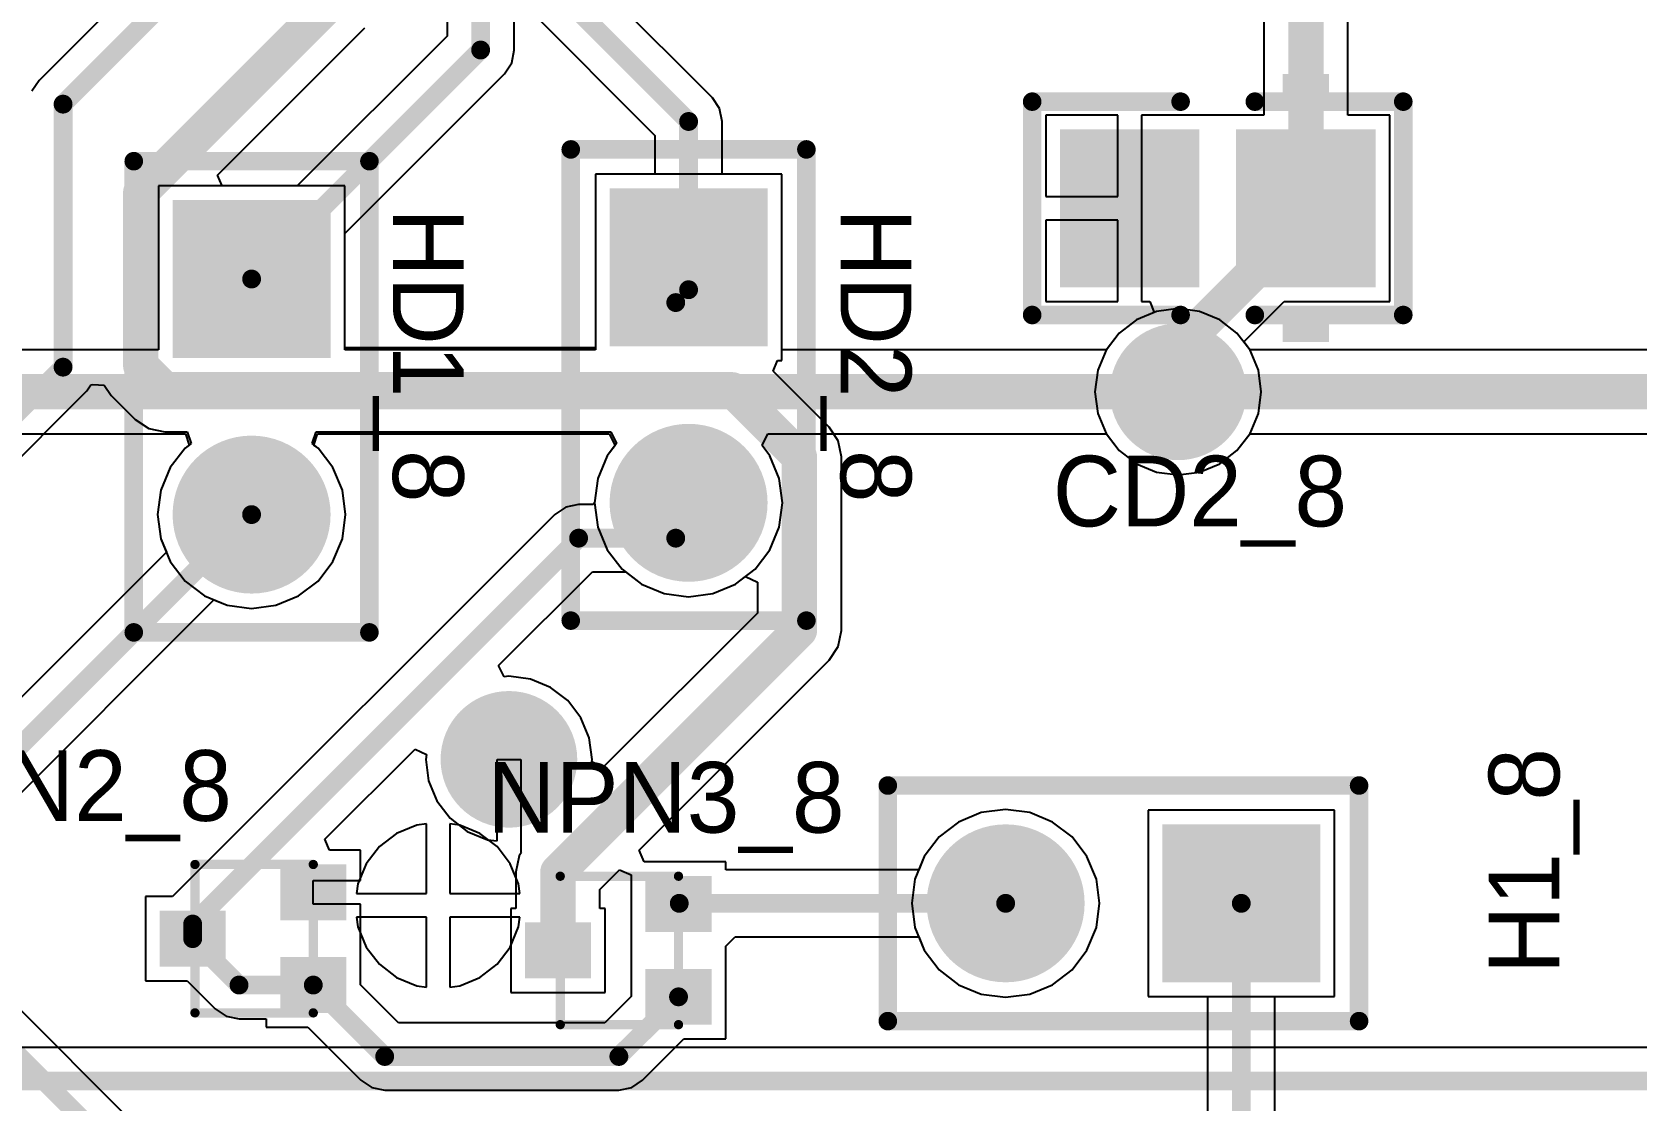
# Model space of a CAD drawing. Header units: millimetres. Extents: x 0.67 to 7.75, y 0.64 to 6.06.
# Drawn here: x 3.31 to 3.991, y 3.321 to 3.775 of the extents above; entities that cross this region are included whole.
import ezdxf

# ---------------------------------------------------------------- set-up
doc = ezdxf.new("R2010")
doc.units = ezdxf.units.MM
doc.header["$MEASUREMENT"] = 0
for name, color, linetype in [('BottomLayer', 5, 'Continuous'), ('BottomSolder', 6, 'Continuous'), ('MultiLayer', 9, 'Continuous'), ('PadHoleLayer', 156, 'Continuous'), ('TopLayer', 1, 'Continuous'), ('TopOverlay', 2, 'Continuous'), ('TopPaste', 8, 'Continuous'), ('TopSolder', 216, 'Continuous'), ('ViaHoleLayer', 16, 'Continuous')]:
    doc.layers.add(name, color=color, linetype=linetype)

# ---------------------------------------------------------------- blocks, each defined once
blk = doc.blocks.new('MMBT3904T_219')
at = {"layer": 'TopLayer'}
for points in [[(0.00787, -0.01004), (0.00787, 0.01004), (-0.00787, -0.01004), (-0.00787, 0.01004)], [(-0.01181, -0.06122), (-0.01181, -0.04114), (-0.02756, -0.06122), (-0.02756, -0.04114)], [(0.02756, -0.06122), (0.02756, -0.04114), (0.01181, -0.06122), (0.01181, -0.04114)]]:
    blk.add_solid(points, dxfattribs=at)
at = {"layer": 'TopOverlay', "const_width": 0.00394}
for points in [[(-0.0315, -0.00098), (0.0315, -0.00098)], [(-0.0315, -0.00098), (-0.0315, -0.05118)], [(0.0315, -0.00098), (0.0315, -0.05118)], [(-0.0315, -0.05118), (0.0315, -0.05118)]]:
    blk.add_lwpolyline(points, dxfattribs=at)
at = {"layer": 'TopOverlay', "const_width": 0.00197}
for points in [[(-0.03248, -0.00098, 1), (-0.03051, -0.00098, 1)], [(-0.03248, -0.00098, 1), (-0.03051, -0.00098, 1)], [(0.03051, -0.00098, 1), (0.03248, -0.00098, 1)], [(0.03051, -0.00098, 1), (0.03248, -0.00098, 1)], [(-0.03248, -0.05118, 1), (-0.03051, -0.05118, 1)], [(-0.03248, -0.05118, 1), (-0.03051, -0.05118, 1)], [(0.03051, -0.05118, 1), (0.03248, -0.05118, 1)], [(0.03051, -0.05118, 1), (0.03248, -0.05118, 1)]]:
    blk.add_lwpolyline(points, format="xyb", close=True, dxfattribs=at)
at = {"layer": 'TopPaste'}
for points in [[(0.00787, -0.01004), (0.00787, 0.01004), (-0.00787, -0.01004), (-0.00787, 0.01004)], [(-0.01181, -0.06122), (-0.01181, -0.04114), (-0.02756, -0.06122), (-0.02756, -0.04114)], [(0.02756, -0.06122), (0.02756, -0.04114), (0.01181, -0.06122), (0.01181, -0.04114)]]:
    blk.add_solid(points, dxfattribs=at)
at = {"layer": 'TopSolder'}
for points in [[(0.01187, -0.01404), (0.01187, 0.01404), (-0.01187, -0.01404), (-0.01187, 0.01404)], [(-0.00781, -0.06522), (-0.00781, -0.03714), (-0.03156, -0.06522), (-0.03156, -0.03714)], [(0.03156, -0.06522), (0.03156, -0.03714), (0.00781, -0.06522), (0.00781, -0.03714)]]:
    blk.add_solid(points, dxfattribs=at)
blk = doc.blocks.new('MMBT3904T_220')
at = {"layer": 'TopLayer'}
for points in [[(0.00787, -0.01004), (0.00787, 0.01004), (-0.00787, -0.01004), (-0.00787, 0.01004)], [(-0.01181, -0.06122), (-0.01181, -0.04114), (-0.02756, -0.06122), (-0.02756, -0.04114)], [(0.02756, -0.06122), (0.02756, -0.04114), (0.01181, -0.06122), (0.01181, -0.04114)]]:
    blk.add_solid(points, dxfattribs=at)
at = {"layer": 'TopOverlay', "const_width": 0.00394}
for points in [[(-0.0315, -0.00098), (0.0315, -0.00098)], [(-0.0315, -0.00098), (-0.0315, -0.05118)], [(0.0315, -0.00098), (0.0315, -0.05118)], [(-0.0315, -0.05118), (0.0315, -0.05118)]]:
    blk.add_lwpolyline(points, dxfattribs=at)
at = {"layer": 'TopOverlay', "const_width": 0.00197}
for points in [[(-0.03248, -0.00098, 1), (-0.03051, -0.00098, 1)], [(-0.03248, -0.00098, 1), (-0.03051, -0.00098, 1)], [(0.03051, -0.00098, 1), (0.03248, -0.00098, 1)], [(0.03051, -0.00098, 1), (0.03248, -0.00098, 1)], [(-0.03248, -0.05118, 1), (-0.03051, -0.05118, 1)], [(-0.03248, -0.05118, 1), (-0.03051, -0.05118, 1)], [(0.03051, -0.05118, 1), (0.03248, -0.05118, 1)], [(0.03051, -0.05118, 1), (0.03248, -0.05118, 1)]]:
    blk.add_lwpolyline(points, format="xyb", close=True, dxfattribs=at)
at = {"layer": 'TopPaste'}
for points in [[(0.00787, -0.01004), (0.00787, 0.01004), (-0.00787, -0.01004), (-0.00787, 0.01004)], [(-0.01181, -0.06122), (-0.01181, -0.04114), (-0.02756, -0.06122), (-0.02756, -0.04114)], [(0.02756, -0.06122), (0.02756, -0.04114), (0.01181, -0.06122), (0.01181, -0.04114)]]:
    blk.add_solid(points, dxfattribs=at)
at = {"layer": 'TopSolder'}
for points in [[(0.01187, -0.01404), (0.01187, 0.01404), (-0.01187, -0.01404), (-0.01187, 0.01404)], [(-0.00781, -0.06522), (-0.00781, -0.03714), (-0.03156, -0.06522), (-0.03156, -0.03714)], [(0.03156, -0.06522), (0.03156, -0.03714), (0.00781, -0.06522), (0.00781, -0.03714)]]:
    blk.add_solid(points, dxfattribs=at)
blk = doc.blocks.new('HDR1X2_222')
at = {"layer": 'BottomLayer', "const_width": 0.02953}
blk.add_lwpolyline([(0.08524, 0, 1), (0.11476, 0, 1)], format="xyb", close=True, dxfattribs=at)
at = {"layer": 'BottomLayer'}
blk.add_solid([(-0.02953, -0.02953), (0.02953, -0.02953), (-0.02953, 0.02953), (0.02953, 0.02953)], dxfattribs=at)
at = {"layer": 'BottomSolder', "const_width": 0.03353}
blk.add_lwpolyline([(0.08324, 0, 1), (0.11676, 0, 1)], format="xyb", close=True, dxfattribs=at)
at = {"layer": 'BottomSolder'}
blk.add_solid([(-0.03353, -0.03353), (0.03353, -0.03353), (-0.03353, 0.03353), (0.03353, 0.03353)], dxfattribs=at)
at = {"layer": 'MultiLayer', "const_width": 0.02953}
blk.add_lwpolyline([(0.08524, 0, 1), (0.11476, 0, 1)], format="xyb", close=True, dxfattribs=at)
at = {"layer": 'MultiLayer'}
blk.add_solid([(-0.02953, -0.02953), (0.02953, -0.02953), (-0.02953, 0.02953), (0.02953, 0.02953)], dxfattribs=at)
at = {"layer": 'PadHoleLayer', "const_width": 0.01772}
for points in [[(-0.00886, 0, 1), (0.00886, 0, 1)], [(0.09114, 0, 1), (0.10886, 0, 1)]]:
    blk.add_lwpolyline(points, format="xyb", close=True, dxfattribs=at)
at = {"layer": 'TopLayer', "const_width": 0.02953}
blk.add_lwpolyline([(0.08524, 0, 1), (0.11476, 0, 1)], format="xyb", close=True, dxfattribs=at)
at = {"layer": 'TopLayer'}
blk.add_solid([(-0.02953, -0.02953), (0.02953, -0.02953), (-0.02953, 0.02953), (0.02953, 0.02953)], dxfattribs=at)
at = {"layer": 'TopOverlay', "const_width": 0.00787}
for points in [[(-0.05, -0.05), (-0.05, 0.05)], [(0.15, 0.05), (-0.05, 0.05)], [(0.15, -0.05), (0.15, 0.05)], [(0.15, -0.05), (-0.05, -0.05)]]:
    blk.add_lwpolyline(points, dxfattribs=at)
at = {"layer": 'TopOverlay', "const_width": 0.00394}
for points in [[(-0.05197, 0.05, 1), (-0.04803, 0.05, 1)], [(-0.05197, 0.05, 1), (-0.04803, 0.05, 1)], [(0.14803, 0.05, 1), (0.15197, 0.05, 1)], [(0.14803, 0.05, 1), (0.15197, 0.05, 1)], [(-0.05197, -0.05, 1), (-0.04803, -0.05, 1)], [(-0.05197, -0.05, 1), (-0.04803, -0.05, 1)], [(0.14803, -0.05, 1), (0.15197, -0.05, 1)], [(0.14803, -0.05, 1), (0.15197, -0.05, 1)]]:
    blk.add_lwpolyline(points, format="xyb", close=True, dxfattribs=at)
at = {"layer": 'TopSolder', "const_width": 0.03353}
blk.add_lwpolyline([(0.08324, 0, 1), (0.11676, 0, 1)], format="xyb", close=True, dxfattribs=at)
at = {"layer": 'TopSolder'}
blk.add_solid([(-0.03353, -0.03353), (0.03353, -0.03353), (-0.03353, 0.03353), (0.03353, 0.03353)], dxfattribs=at)
blk = doc.blocks.new('HDR1X2_223')
at = {"layer": 'BottomLayer', "const_width": 0.02953}
blk.add_lwpolyline([(0.08524, 0, 1), (0.11476, 0, 1)], format="xyb", close=True, dxfattribs=at)
at = {"layer": 'BottomLayer'}
blk.add_solid([(-0.02953, -0.02953), (0.02953, -0.02953), (-0.02953, 0.02953), (0.02953, 0.02953)], dxfattribs=at)
at = {"layer": 'BottomSolder', "const_width": 0.03353}
blk.add_lwpolyline([(0.08324, 0, 1), (0.11676, 0, 1)], format="xyb", close=True, dxfattribs=at)
at = {"layer": 'BottomSolder'}
blk.add_solid([(-0.03353, -0.03353), (0.03353, -0.03353), (-0.03353, 0.03353), (0.03353, 0.03353)], dxfattribs=at)
at = {"layer": 'MultiLayer', "const_width": 0.02953}
blk.add_lwpolyline([(0.08524, 0, 1), (0.11476, 0, 1)], format="xyb", close=True, dxfattribs=at)
at = {"layer": 'MultiLayer'}
blk.add_solid([(-0.02953, -0.02953), (0.02953, -0.02953), (-0.02953, 0.02953), (0.02953, 0.02953)], dxfattribs=at)
at = {"layer": 'PadHoleLayer', "const_width": 0.01772}
for points in [[(-0.00886, 0, 1), (0.00886, 0, 1)], [(0.09114, 0, 1), (0.10886, 0, 1)]]:
    blk.add_lwpolyline(points, format="xyb", close=True, dxfattribs=at)
at = {"layer": 'TopLayer', "const_width": 0.02953}
blk.add_lwpolyline([(0.08524, 0, 1), (0.11476, 0, 1)], format="xyb", close=True, dxfattribs=at)
at = {"layer": 'TopLayer'}
blk.add_solid([(-0.02953, -0.02953), (0.02953, -0.02953), (-0.02953, 0.02953), (0.02953, 0.02953)], dxfattribs=at)
at = {"layer": 'TopOverlay', "const_width": 0.00787}
for points in [[(-0.05, -0.05), (-0.05, 0.05)], [(0.15, 0.05), (-0.05, 0.05)], [(0.15, -0.05), (0.15, 0.05)], [(0.15, -0.05), (-0.05, -0.05)]]:
    blk.add_lwpolyline(points, dxfattribs=at)
at = {"layer": 'TopOverlay', "const_width": 0.00394}
for points in [[(-0.05197, 0.05, 1), (-0.04803, 0.05, 1)], [(-0.05197, 0.05, 1), (-0.04803, 0.05, 1)], [(0.14803, 0.05, 1), (0.15197, 0.05, 1)], [(0.14803, 0.05, 1), (0.15197, 0.05, 1)], [(-0.05197, -0.05, 1), (-0.04803, -0.05, 1)], [(-0.05197, -0.05, 1), (-0.04803, -0.05, 1)], [(0.14803, -0.05, 1), (0.15197, -0.05, 1)], [(0.14803, -0.05, 1), (0.15197, -0.05, 1)]]:
    blk.add_lwpolyline(points, format="xyb", close=True, dxfattribs=at)
at = {"layer": 'TopSolder', "const_width": 0.03353}
blk.add_lwpolyline([(0.08324, 0, 1), (0.11676, 0, 1)], format="xyb", close=True, dxfattribs=at)
at = {"layer": 'TopSolder'}
blk.add_solid([(-0.03353, -0.03353), (0.03353, -0.03353), (-0.03353, 0.03353), (0.03353, 0.03353)], dxfattribs=at)
blk = doc.blocks.new('HDR1X2_225')
at = {"layer": 'BottomLayer', "const_width": 0.02953}
blk.add_lwpolyline([(0.08524, 0, 1), (0.11476, 0, 1)], format="xyb", close=True, dxfattribs=at)
at = {"layer": 'BottomLayer'}
blk.add_solid([(-0.02953, -0.02953), (0.02953, -0.02953), (-0.02953, 0.02953), (0.02953, 0.02953)], dxfattribs=at)
at = {"layer": 'BottomSolder', "const_width": 0.03353}
blk.add_lwpolyline([(0.08324, 0, 1), (0.11676, 0, 1)], format="xyb", close=True, dxfattribs=at)
at = {"layer": 'BottomSolder'}
blk.add_solid([(-0.03353, -0.03353), (0.03353, -0.03353), (-0.03353, 0.03353), (0.03353, 0.03353)], dxfattribs=at)
at = {"layer": 'MultiLayer', "const_width": 0.02953}
blk.add_lwpolyline([(0.08524, 0, 1), (0.11476, 0, 1)], format="xyb", close=True, dxfattribs=at)
at = {"layer": 'MultiLayer'}
blk.add_solid([(-0.02953, -0.02953), (0.02953, -0.02953), (-0.02953, 0.02953), (0.02953, 0.02953)], dxfattribs=at)
at = {"layer": 'PadHoleLayer', "const_width": 0.01772}
for points in [[(-0.00886, 0, 1), (0.00886, 0, 1)], [(0.09114, 0, 1), (0.10886, 0, 1)]]:
    blk.add_lwpolyline(points, format="xyb", close=True, dxfattribs=at)
at = {"layer": 'TopLayer', "const_width": 0.02953}
blk.add_lwpolyline([(0.08524, 0, 1), (0.11476, 0, 1)], format="xyb", close=True, dxfattribs=at)
at = {"layer": 'TopLayer'}
blk.add_solid([(-0.02953, -0.02953), (0.02953, -0.02953), (-0.02953, 0.02953), (0.02953, 0.02953)], dxfattribs=at)
at = {"layer": 'TopOverlay', "const_width": 0.00787}
for points in [[(-0.05, 0.05), (-0.05, -0.05)], [(0.15, 0.05), (-0.05, 0.05)], [(0.15, 0.05), (0.15, -0.05)], [(0.15, -0.05), (-0.05, -0.05)]]:
    blk.add_lwpolyline(points, dxfattribs=at)
at = {"layer": 'TopOverlay', "const_width": 0.00394}
for points in [[(-0.05197, 0.05, 1), (-0.04803, 0.05, 1)], [(-0.05197, 0.05, 1), (-0.04803, 0.05, 1)], [(0.14803, 0.05, 1), (0.15197, 0.05, 1)], [(0.14803, 0.05, 1), (0.15197, 0.05, 1)], [(-0.05197, -0.05, 1), (-0.04803, -0.05, 1)], [(-0.05197, -0.05, 1), (-0.04803, -0.05, 1)], [(0.14803, -0.05, 1), (0.15197, -0.05, 1)], [(0.14803, -0.05, 1), (0.15197, -0.05, 1)]]:
    blk.add_lwpolyline(points, format="xyb", close=True, dxfattribs=at)
at = {"layer": 'TopSolder', "const_width": 0.03353}
blk.add_lwpolyline([(0.08324, 0, 1), (0.11676, 0, 1)], format="xyb", close=True, dxfattribs=at)
at = {"layer": 'TopSolder'}
blk.add_solid([(-0.03353, -0.03353), (0.03353, -0.03353), (-0.03353, 0.03353), (0.03353, 0.03353)], dxfattribs=at)
blk = doc.blocks.new('CC2012_0805_229')
at = {"layer": 'TopLayer'}
for points in [[(-0.06299, -0.02953), (-0.01181, -0.02953), (-0.06299, 0.02953), (-0.01181, 0.02953)], [(0.01181, -0.02953), (0.06299, -0.02953), (0.01181, 0.02953), (0.06299, 0.02953)]]:
    blk.add_solid(points, dxfattribs=at)
at = {"layer": 'TopOverlay', "const_width": 0.00787}
for points in [[(-0.07874, 0.04528), (-0.07874, -0.04528)], [(-0.01575, 0.04528), (-0.07874, 0.04528)], [(0.07874, 0.04528), (0.01575, 0.04528)], [(0.07874, 0.04528), (0.07874, -0.04528)], [(-0.01575, -0.04528), (-0.07874, -0.04528)], [(0.07874, -0.04528), (0.01575, -0.04528)]]:
    blk.add_lwpolyline(points, dxfattribs=at)
at = {"layer": 'TopOverlay', "const_width": 0.00394}
for points in [[(-0.08071, 0.04528, 1), (-0.07677, 0.04528, 1)], [(-0.08071, 0.04528, 1), (-0.07677, 0.04528, 1)], [(-0.01772, 0.04528, 1), (-0.01378, 0.04528, 1)], [(0.01378, 0.04528, 1), (0.01772, 0.04528, 1)], [(0.07677, 0.04528, 1), (0.08071, 0.04528, 1)], [(0.07677, 0.04528, 1), (0.08071, 0.04528, 1)], [(-0.08071, -0.04528, 1), (-0.07677, -0.04528, 1)], [(-0.08071, -0.04528, 1), (-0.07677, -0.04528, 1)], [(-0.01772, -0.04528, 1), (-0.01378, -0.04528, 1)], [(0.01378, -0.04528, 1), (0.01772, -0.04528, 1)], [(0.07677, -0.04528, 1), (0.08071, -0.04528, 1)], [(0.07677, -0.04528, 1), (0.08071, -0.04528, 1)]]:
    blk.add_lwpolyline(points, format="xyb", close=True, dxfattribs=at)
at = {"layer": 'TopOverlay'}
for points in [[(-0.04726, 0.04882), (-0.02757, 0.04882), (-0.04726, 0.05669), (-0.02757, 0.05669)], [(-0.04725, -0.05707), (-0.02756, -0.05707), (-0.04725, -0.0492), (-0.02756, -0.0492)]]:
    blk.add_solid(points, dxfattribs=at)
at = {"layer": 'TopPaste'}
for points in [[(-0.06299, -0.02953), (-0.01181, -0.02953), (-0.06299, 0.02953), (-0.01181, 0.02953)], [(0.01181, -0.02953), (0.06299, -0.02953), (0.01181, 0.02953), (0.06299, 0.02953)]]:
    blk.add_solid(points, dxfattribs=at)
at = {"layer": 'TopSolder'}
for points in [[(-0.06699, -0.03353), (-0.00781, -0.03353), (-0.06699, 0.03353), (-0.00781, 0.03353)], [(0.00781, -0.03353), (0.06699, -0.03353), (0.00781, 0.03353), (0.06699, 0.03353)]]:
    blk.add_solid(points, dxfattribs=at)

msp = doc.modelspace()

# ---------------------------------------------------------------- linework, layer by layer
at = {"layer": 'BottomLayer'}
for p, q in [((3.62778, 3.71441), (3.54872, 3.71441)), ((3.54872, 3.71441), (3.54872, 3.63984)), ((3.62778, 3.63984), (3.62778, 3.71441)), ((3.44232, 3.70941), (3.36327, 3.70941)), ((3.36327, 3.70941), (3.36327, 3.63984)), ((3.44232, 3.63984), (3.44232, 3.70941)), ((3.796, 3.6573), (3.78686, 3.6561)), ((3.80514, 3.6561), (3.796, 3.6573)), ((3.77835, 3.65257), (3.77104, 3.64696)), ((3.78686, 3.6561), (3.77835, 3.65257)), ((3.81365, 3.65257), (3.80514, 3.6561)), ((3.82096, 3.64696), (3.81365, 3.65257)), ((3.77104, 3.64696), (3.76557, 3.63984)), ((3.82643, 3.63984), (3.82096, 3.64696)), ((3.36327, 3.63984), (3.17839, 3.63984)), ((3.54872, 3.63984), (3.44232, 3.63984)), ((3.76557, 3.63984), (3.62778, 3.63984)), ((4.36327, 3.63984), (3.82643, 3.63984)), ((3.171, 3.60416), (3.37475, 3.60416)), ((3.37475, 3.60416), (3.37636, 3.59942)), ((3.42923, 3.59942), (3.43084, 3.60416)), ((3.43084, 3.60416), (3.55459, 3.60416)), ((3.55459, 3.60416), (3.55705, 3.59916)), ((3.61945, 3.59916), (3.62192, 3.60416)), ((3.62192, 3.60416), (3.76557, 3.60416)), ((3.76557, 3.60416), (3.77104, 3.59704)), ((3.82096, 3.59704), (3.82643, 3.60416)), ((3.82643, 3.60416), (4.37475, 3.60416)), ((3.3746, 3.59808), (3.36827, 3.58982)), ((3.37636, 3.59942), (3.3746, 3.59808)), ((3.43099, 3.59808), (3.42923, 3.59942)), ((3.43732, 3.58982), (3.43099, 3.59808)), ((3.55705, 3.59916), (3.55372, 3.59482)), ((3.62278, 3.59482), (3.61945, 3.59916)), ((3.77104, 3.59704), (3.77835, 3.59143)), ((3.81365, 3.59143), (3.82096, 3.59704)), ((3.36827, 3.58982), (3.36429, 3.5802)), ((3.44131, 3.5802), (3.43732, 3.58982)), ((3.55372, 3.59482), (3.54974, 3.5852)), ((3.62676, 3.5852), (3.62278, 3.59482)), ((3.77835, 3.59143), (3.78686, 3.5879)), ((3.80514, 3.5879), (3.81365, 3.59143)), ((3.54974, 3.5852), (3.54838, 3.57489)), ((3.62812, 3.57489), (3.62676, 3.5852)), ((3.78686, 3.5879), (3.796, 3.5867)), ((3.796, 3.5867), (3.80514, 3.5879)), ((3.36429, 3.5802), (3.36293, 3.56989)), ((3.44266, 3.56989), (3.44131, 3.5802)), ((3.36293, 3.56989), (3.36429, 3.55957)), ((3.44131, 3.55957), (3.44266, 3.56989)), ((3.54838, 3.57489), (3.54974, 3.56457)), ((3.62676, 3.56457), (3.62812, 3.57489)), ((3.54974, 3.56457), (3.55372, 3.55495)), ((3.62278, 3.55495), (3.62676, 3.56457)), ((3.36429, 3.55957), (3.36827, 3.54995)), ((3.43732, 3.54995), (3.44131, 3.55957)), ((3.36827, 3.54995), (3.3746, 3.54169)), ((3.43099, 3.54169), (3.43732, 3.54995)), ((3.55372, 3.55495), (3.56006, 3.54669)), ((3.61644, 3.54669), (3.62278, 3.55495)), ((3.3746, 3.54169), (3.38286, 3.53536)), ((3.42273, 3.53536), (3.43099, 3.54169)), ((3.56006, 3.54669), (3.56832, 3.54036)), ((3.60819, 3.54036), (3.61644, 3.54669)), ((3.38286, 3.53536), (3.39248, 3.53138)), ((3.41311, 3.53138), (3.42273, 3.53536)), ((3.56832, 3.54036), (3.57793, 3.53638)), ((3.57793, 3.53638), (3.58825, 3.53502)), ((3.58825, 3.53502), (3.59857, 3.53638)), ((3.59857, 3.53638), (3.60819, 3.54036)), ((3.39248, 3.53138), (3.4028, 3.53002)), ((3.4028, 3.53002), (3.41311, 3.53138)), ((3.70286, 3.43941), (3.6946, 3.43308)), ((3.71248, 3.4434), (3.70286, 3.43941)), ((3.7228, 3.44475), (3.71248, 3.4434)), ((3.73311, 3.4434), (3.7228, 3.44475)), ((3.74273, 3.43941), (3.73311, 3.4434)), ((3.75099, 3.43308), (3.74273, 3.43941)), ((3.86232, 3.44441), (3.78327, 3.44441)), ((3.78327, 3.44441), (3.78327, 3.36536)), ((3.86232, 3.36536), (3.86232, 3.44441)), ((3.46435, 3.43457), (3.45704, 3.42896)), ((3.47286, 3.4381), (3.46435, 3.43457)), ((3.477, 3.43864), (3.47286, 3.4381)), ((3.477, 3.409), (3.477, 3.43864)), ((3.49114, 3.4381), (3.487, 3.43864)), ((3.487, 3.43864), (3.487, 3.409)), ((3.49965, 3.43457), (3.49114, 3.4381)), ((3.50696, 3.42896), (3.49965, 3.43457)), ((3.6946, 3.43308), (3.68827, 3.42482)), ((3.75732, 3.42482), (3.75099, 3.43308)), ((3.45704, 3.42896), (3.45143, 3.42165)), ((3.51257, 3.42165), (3.50696, 3.42896)), ((3.45143, 3.42165), (3.4479, 3.41314)), ((3.5161, 3.41314), (3.51257, 3.42165)), ((3.68827, 3.42482), (3.68429, 3.4152)), ((3.76131, 3.4152), (3.75732, 3.42482)), ((3.4479, 3.41314), (3.44736, 3.409)), ((3.51664, 3.409), (3.5161, 3.41314)), ((3.68429, 3.4152), (3.68293, 3.40489)), ((3.76266, 3.40489), (3.76131, 3.4152)), ((3.44736, 3.409), (3.477, 3.409)), ((3.487, 3.409), (3.51664, 3.409)), ((3.477, 3.399), (3.44736, 3.399)), ((3.44736, 3.399), (3.4479, 3.39486)), ((3.477, 3.36936), (3.477, 3.399)), ((3.51664, 3.399), (3.487, 3.399)), ((3.487, 3.399), (3.487, 3.36936)), ((3.5161, 3.39486), (3.51664, 3.399)), ((3.68293, 3.40489), (3.68429, 3.39457)), ((3.76131, 3.39457), (3.76266, 3.40489)), ((3.4479, 3.39486), (3.45143, 3.38635)), ((3.51257, 3.38635), (3.5161, 3.39486)), ((3.68429, 3.39457), (3.68827, 3.38495)), ((3.75732, 3.38495), (3.76131, 3.39457)), ((3.45143, 3.38635), (3.45704, 3.37904)), ((3.50696, 3.37904), (3.51257, 3.38635)), ((3.68827, 3.38495), (3.6946, 3.37669)), ((3.75099, 3.37669), (3.75732, 3.38495)), ((3.45704, 3.37904), (3.46435, 3.37343)), ((3.49965, 3.37343), (3.50696, 3.37904)), ((3.46435, 3.37343), (3.47286, 3.3699)), ((3.49114, 3.3699), (3.49965, 3.37343)), ((3.6946, 3.37669), (3.70286, 3.37036)), ((3.74273, 3.37036), (3.75099, 3.37669)), ((3.47286, 3.3699), (3.477, 3.36936)), ((3.487, 3.36936), (3.49114, 3.3699)), ((3.70286, 3.37036), (3.71248, 3.36638)), ((3.71248, 3.36638), (3.7228, 3.36502)), ((3.7228, 3.36502), (3.73311, 3.36638)), ((3.73311, 3.36638), (3.74273, 3.37036)), ((3.78327, 3.36536), (3.86232, 3.36536)), ((6.82032, 3.34375), (2.66432, 3.34375))]:
    msp.add_line(p, q, dxfattribs=at)
for points, const_width in [([(3.7835, 3.622, 1), (3.8085, 3.622, 1)], 0.025), ([(3.79225, 3.622, 1), (3.79975, 3.622, 1)], 0.0075), ([(3.79225, 3.622, 1), (3.79975, 3.622, 1)], 0.0075), ([(3.4995, 3.466, 1), (3.5245, 3.466, 1)], 0.025)]:
    msp.add_lwpolyline(points, format="xyb", close=True, dxfattribs=dict(at, const_width=const_width))
for points, const_width in [([(3.171, 3.622), (3.796, 3.622)], 0.015), ([(3.796, 3.622), (4.773, 3.622)], 0.015), ([(2.66432, 3.32947), (6.82624, 3.32947)], 0.008)]:
    msp.add_lwpolyline(points, dxfattribs=dict(at, const_width=const_width))
at = {"layer": 'BottomSolder', "const_width": 0.029}
for points in [[(3.7815, 3.622, 1), (3.8105, 3.622, 1)], [(3.4975, 3.466, 1), (3.5265, 3.466, 1)]]:
    msp.add_lwpolyline(points, format="xyb", close=True, dxfattribs=at)
at = {"layer": 'MultiLayer', "const_width": 0.025}
for points in [[(3.7835, 3.622, 1), (3.8085, 3.622, 1)], [(3.4995, 3.466, 1), (3.5245, 3.466, 1)]]:
    msp.add_lwpolyline(points, format="xyb", close=True, dxfattribs=at)
at = {"layer": 'TopLayer'}
for p, q in [((3.83235, 3.81036), (3.83235, 3.73941)), ((3.86804, 3.73941), (3.86804, 3.81036)), ((3.48573, 3.79409), (3.48573, 3.773)), ((3.35056, 3.79207), (3.3127, 3.75421)), ((3.59834, 3.74684), (3.55495, 3.79024)), ((3.51427, 3.76709), (3.51427, 3.78401)), ((3.51889, 3.78592), (3.57398, 3.73084)), ((3.38837, 3.71403), (3.45091, 3.77657)), ((3.48573, 3.773), (3.42214, 3.70941)), ((3.51319, 3.76163), (3.51427, 3.76709)), ((3.51427, 3.76709), (3.51427, 3.76709)), ((3.51009, 3.757), (3.51319, 3.76163)), ((3.3127, 3.75421), (3.30961, 3.74958)), ((3.44232, 3.68923), (3.51009, 3.757)), ((3.51009, 3.757), (3.51009, 3.757)), ((3.60144, 3.74221), (3.59834, 3.74684)), ((3.59834, 3.74684), (3.59834, 3.74684)), ((3.60253, 3.73675), (3.60144, 3.74221)), ((3.77039, 3.73941), (3.7398, 3.73941)), ((3.7398, 3.73941), (3.7398, 3.70489)), ((3.77039, 3.70489), (3.77039, 3.73941)), ((3.81098, 3.73941), (3.78039, 3.73941)), ((3.78039, 3.73941), (3.78039, 3.69989)), ((3.81461, 3.73941), (3.81098, 3.73941)), ((3.81098, 3.73941), (3.81098, 3.73941)), ((3.81598, 3.73941), (3.81461, 3.73941)), ((3.81461, 3.73941), (3.81461, 3.73941)), ((3.83235, 3.73941), (3.81598, 3.73941)), ((3.88579, 3.73941), (3.86804, 3.73941)), ((3.88579, 3.66036), (3.88579, 3.73941)), ((3.60253, 3.71441), (3.60253, 3.73675)), ((3.60253, 3.73675), (3.60253, 3.73675)), ((3.57398, 3.73084), (3.57398, 3.71441)), ((3.39029, 3.70941), (3.38837, 3.71403)), ((3.57398, 3.71441), (3.54872, 3.71441)), ((3.54872, 3.71441), (3.54872, 3.6407)), ((3.62778, 3.71441), (3.60253, 3.71441)), ((3.62778, 3.63536), (3.62778, 3.71441)), ((3.42214, 3.70941), (3.39029, 3.70941)), ((3.7398, 3.70489), (3.77039, 3.70489)), ((3.78039, 3.69989), (3.78039, 3.66036)), ((3.77039, 3.69489), (3.7398, 3.69489)), ((3.7398, 3.69489), (3.7398, 3.66036)), ((3.77039, 3.66036), (3.77039, 3.69489)), ((3.44232, 3.6407), (3.44232, 3.68923)), ((3.7398, 3.66036), (3.77039, 3.66036)), ((3.78039, 3.66036), (3.78397, 3.66036)), ((3.78397, 3.66036), (3.78588, 3.65574)), ((3.82383, 3.64322), (3.84097, 3.66036)), ((3.84097, 3.66036), (3.88579, 3.66036)), ((3.77835, 3.65257), (3.77104, 3.64696)), ((3.7858, 3.65566), (3.77835, 3.65257)), ((3.78588, 3.65574), (3.7858, 3.65566)), ((3.77104, 3.64696), (3.76543, 3.63965)), ((3.54872, 3.6407), (3.44232, 3.6407)), ((3.76543, 3.63965), (3.7619, 3.63114)), ((3.82657, 3.63965), (3.82383, 3.64322)), ((3.8301, 3.63114), (3.82657, 3.63965)), ((3.62414, 3.63074), (3.62605, 3.63536)), ((3.6479, 3.60698), (3.62414, 3.63074)), ((3.62605, 3.63536), (3.62778, 3.63536)), ((3.7619, 3.63114), (3.7607, 3.622)), ((3.8313, 3.622), (3.8301, 3.63114)), ((3.33289, 3.62239), (3.33461, 3.62496)), ((3.33461, 3.62496), (3.33538, 3.62518)), ((3.33538, 3.62518), (3.34026, 3.62483)), ((3.34026, 3.62483), (3.34315, 3.62049)), ((3.29079, 3.58029), (3.33289, 3.62239)), ((3.33289, 3.62239), (3.33289, 3.62239)), ((3.34315, 3.62049), (3.3534, 3.61024)), ((3.7607, 3.622), (3.7619, 3.61286)), ((3.8301, 3.61286), (3.8313, 3.622)), ((3.3534, 3.61024), (3.3534, 3.61024)), ((3.3534, 3.61024), (3.35919, 3.60637)), ((3.7619, 3.61286), (3.76543, 3.60435)), ((3.82657, 3.60435), (3.8301, 3.61286)), ((3.35919, 3.60637), (3.36602, 3.60502)), ((3.36602, 3.60502), (3.37543, 3.60502)), ((3.37543, 3.60502), (3.37713, 3.60002)), ((3.42846, 3.60002), (3.43016, 3.60502)), ((3.43016, 3.60502), (3.55524, 3.60502)), ((3.55524, 3.60502), (3.55771, 3.60002)), ((3.65176, 3.60119), (3.6479, 3.60698)), ((3.76543, 3.60435), (3.77104, 3.59704)), ((3.82096, 3.59704), (3.82657, 3.60435)), ((3.3746, 3.59808), (3.36827, 3.58982)), ((3.37713, 3.60002), (3.3746, 3.59808)), ((3.43099, 3.59808), (3.42846, 3.60002)), ((3.43732, 3.58982), (3.43099, 3.59808)), ((3.55771, 3.60002), (3.55372, 3.59482)), ((3.65312, 3.59437), (3.65176, 3.60119)), ((3.77104, 3.59704), (3.77835, 3.59143)), ((3.81365, 3.59143), (3.82096, 3.59704)), ((3.36827, 3.58982), (3.36429, 3.5802)), ((3.44131, 3.5802), (3.43732, 3.58982)), ((3.55372, 3.59482), (3.54974, 3.5852)), ((3.65312, 3.59436), (3.65312, 3.59437)), ((3.65312, 3.5207), (3.65312, 3.59436)), ((3.77835, 3.59143), (3.78686, 3.5879)), ((3.80514, 3.5879), (3.81365, 3.59143)), ((3.54974, 3.5852), (3.54838, 3.57489)), ((3.78686, 3.5879), (3.796, 3.5867)), ((3.796, 3.5867), (3.80514, 3.5879)), ((3.36429, 3.5802), (3.36293, 3.56989)), ((3.44266, 3.56989), (3.44131, 3.5802)), ((3.36293, 3.56989), (3.36429, 3.55957)), ((3.53149, 3.56998), (3.36927, 3.40776)), ((3.44131, 3.55957), (3.44266, 3.56989)), ((3.53612, 3.57307), (3.53149, 3.56998)), ((3.53149, 3.56998), (3.53149, 3.56998)), ((3.54158, 3.57416), (3.53612, 3.57307)), ((3.54775, 3.57416), (3.54158, 3.57416)), ((3.54158, 3.57416), (3.54158, 3.57416)), ((3.54838, 3.57489), (3.54775, 3.57416)), ((3.36429, 3.55957), (3.36663, 3.55391)), ((3.43732, 3.54995), (3.44131, 3.55957)), ((3.36663, 3.55391), (3.26388, 3.45116)), ((3.43099, 3.54169), (3.43732, 3.54995)), ((3.42273, 3.53536), (3.43099, 3.54169)), ((3.50765, 3.50577), (3.54749, 3.54561)), ((3.54749, 3.54561), (3.56147, 3.54561)), ((3.56147, 3.54561), (3.56832, 3.54036)), ((3.60819, 3.54036), (3.61244, 3.54362)), ((3.61244, 3.54362), (3.61744, 3.54115)), ((3.41311, 3.53138), (3.42273, 3.53536)), ((3.56832, 3.54036), (3.57793, 3.53638)), ((3.57793, 3.53638), (3.58825, 3.53502)), ((3.58825, 3.53502), (3.59857, 3.53638)), ((3.59857, 3.53638), (3.60819, 3.54036)), ((3.61744, 3.54115), (3.61744, 3.52809)), ((3.28825, 3.43515), (3.38682, 3.53372)), ((3.38682, 3.53372), (3.39248, 3.53138)), ((3.39248, 3.53138), (3.4028, 3.53002)), ((3.4028, 3.53002), (3.41311, 3.53138)), ((3.61744, 3.52809), (3.55189, 3.46254)), ((3.65176, 3.51387), (3.65312, 3.5207)), ((3.56726, 3.42745), (3.6479, 3.50808)), ((3.6479, 3.50808), (3.65176, 3.51387)), ((3.50999, 3.50104), (3.50765, 3.50577)), ((3.512, 3.5013), (3.50999, 3.50104)), ((3.52114, 3.5001), (3.512, 3.5013)), ((3.52965, 3.49657), (3.52114, 3.5001)), ((3.53696, 3.49096), (3.52965, 3.49657)), ((3.54257, 3.48365), (3.53696, 3.49096)), ((3.5461, 3.47514), (3.54257, 3.48365)), ((3.5473, 3.466), (3.5461, 3.47514)), ((3.43394, 3.43206), (3.47223, 3.47035)), ((3.47223, 3.47035), (3.47696, 3.46801)), ((3.47696, 3.46801), (3.4767, 3.466)), ((3.4767, 3.466), (3.4779, 3.45686)), ((3.507, 3.43136), (3.507, 3.466)), ((3.507, 3.466), (3.517, 3.466)), ((3.517, 3.466), (3.517, 3.42662)), ((3.54715, 3.46488), (3.5473, 3.466)), ((3.55189, 3.46254), (3.54715, 3.46488)), ((3.4779, 3.45686), (3.48143, 3.44835)), ((3.48143, 3.44835), (3.48704, 3.44104)), ((3.48704, 3.44104), (3.49435, 3.43543)), ((3.70286, 3.43941), (3.6946, 3.43308)), ((3.71248, 3.4434), (3.70286, 3.43941)), ((3.7228, 3.44475), (3.71248, 3.4434)), ((3.73311, 3.4434), (3.7228, 3.44475)), ((3.74273, 3.43941), (3.73311, 3.4434)), ((3.75099, 3.43308), (3.74273, 3.43941)), ((3.86232, 3.44441), (3.78327, 3.44441)), ((3.78327, 3.44441), (3.78327, 3.36536)), ((3.86232, 3.36536), (3.86232, 3.44441)), ((3.49435, 3.43543), (3.50286, 3.4319)), ((3.6946, 3.43308), (3.68827, 3.42482)), ((3.75732, 3.42482), (3.75099, 3.43308)), ((3.43586, 3.42745), (3.43394, 3.43206)), ((3.44902, 3.42745), (3.43586, 3.42745)), ((3.44902, 3.41457), (3.44902, 3.42745)), ((3.50286, 3.4319), (3.507, 3.43136)), ((3.51718, 3.42634), (3.51631, 3.42504)), ((3.517, 3.42662), (3.51718, 3.42634)), ((3.56933, 3.42245), (3.56726, 3.42745)), ((3.51631, 3.42504), (3.51495, 3.41821)), ((3.55064, 3.41082), (3.55894, 3.41912)), ((3.55894, 3.41912), (3.56394, 3.41705)), ((3.60402, 3.42245), (3.56933, 3.42245)), ((3.60402, 3.41916), (3.60402, 3.42245)), ((3.68592, 3.41916), (3.60402, 3.41916)), ((3.68827, 3.42482), (3.68592, 3.41916)), ((3.76131, 3.4152), (3.75732, 3.42482)), ((3.42898, 3.40457), (3.42898, 3.41457)), ((3.42898, 3.41457), (3.44902, 3.41457)), ((3.51495, 3.41821), (3.51495, 3.40276)), ((3.56394, 3.41705), (3.56394, 3.38808)), ((3.76266, 3.40489), (3.76131, 3.4152)), ((3.36927, 3.40776), (3.35776, 3.40776)), ((3.35776, 3.40776), (3.35776, 3.37201)), ((3.55064, 3.40276), (3.55064, 3.41082)), ((3.44902, 3.40457), (3.42898, 3.40457)), ((3.44902, 3.3917), (3.44902, 3.40457)), ((3.51495, 3.40276), (3.51276, 3.40276)), ((3.51276, 3.40276), (3.51276, 3.36701)), ((3.55283, 3.40276), (3.55064, 3.40276)), ((3.55283, 3.36701), (3.55283, 3.40276)), ((3.76131, 3.39457), (3.76266, 3.40489)), ((3.44902, 3.38807), (3.44902, 3.3917)), ((3.44902, 3.3917), (3.44902, 3.3917)), ((3.75732, 3.38495), (3.76131, 3.39457)), ((3.44902, 3.37035), (3.44902, 3.38807)), ((3.44902, 3.38807), (3.44902, 3.38807)), ((3.56394, 3.38808), (3.56394, 3.3867)), ((3.56394, 3.3867), (3.56394, 3.38307)), ((3.60402, 3.3867), (3.60797, 3.39061)), ((3.60402, 3.38307), (3.60402, 3.3867)), ((3.60797, 3.39061), (3.68592, 3.39061)), ((3.68592, 3.39061), (3.68827, 3.38495)), ((3.68827, 3.38495), (3.6946, 3.37669)), ((3.75099, 3.37669), (3.75732, 3.38495)), ((3.56394, 3.38307), (3.56394, 3.3817)), ((3.56394, 3.3817), (3.56394, 3.36535)), ((3.60402, 3.3817), (3.60402, 3.38307)), ((3.60402, 3.34733), (3.60402, 3.3817)), ((3.35776, 3.37201), (3.37548, 3.37201)), ((3.37548, 3.37201), (3.38739, 3.36011)), ((3.6946, 3.37669), (3.70286, 3.37036)), ((3.74273, 3.37036), (3.75099, 3.37669)), ((3.37863, 3.28573), (3.29402, 3.37035)), ((3.4652, 3.35416), (3.44902, 3.37035)), ((3.51276, 3.36701), (3.55283, 3.36701)), ((3.56394, 3.36535), (3.55275, 3.35416)), ((3.70286, 3.37036), (3.71248, 3.36638)), ((3.71248, 3.36638), (3.7228, 3.36502)), ((3.7228, 3.36502), (3.73311, 3.36638)), ((3.73311, 3.36638), (3.74273, 3.37036)), ((3.78327, 3.36536), (3.80852, 3.36536)), ((3.80852, 3.36536), (3.80852, 3.0734)), ((3.83707, 3.06748), (3.83707, 3.36536)), ((3.83707, 3.36536), (3.86232, 3.36536)), ((3.38739, 3.36011), (3.39202, 3.35701)), ((3.39202, 3.35701), (3.39748, 3.35593)), ((3.39748, 3.35593), (3.39748, 3.35593)), ((3.39748, 3.35593), (3.40894, 3.35593)), ((3.40894, 3.35593), (3.40894, 3.35233)), ((3.40894, 3.35233), (3.42666, 3.35233)), ((3.42666, 3.35233), (3.4492, 3.32979)), ((3.55275, 3.35416), (3.4652, 3.35416)), ((3.56875, 3.32979), (3.58629, 3.34733)), ((3.58629, 3.34733), (3.60402, 3.34733)), ((3.4492, 3.32979), (3.4492, 3.32979)), ((3.4492, 3.32979), (3.45383, 3.3267)), ((3.45383, 3.3267), (3.45929, 3.32561)), ((3.45929, 3.32561), (3.45929, 3.32561)), ((3.45929, 3.32561), (3.55866, 3.32561)), ((3.55866, 3.32561), (3.56412, 3.3267)), ((3.55866, 3.32561), (3.55866, 3.32561)), ((3.56412, 3.3267), (3.56875, 3.32979))]:
    msp.add_line(p, q, dxfattribs=at)
for points, const_width in [([(3.4397, 3.8853), (3.58825, 3.73675)], 0.008), ([(3.8502, 3.7), (3.8502, 3.84989)], 0.015), ([(3.3228, 3.74411), (3.3918, 3.81311)], 0.008), ([(3.5, 3.76709), (3.5, 3.8)], 0.008), ([(3.35577, 3.70666), (3.4383, 3.78919)], 0.015), ([(3.4028, 3.66989), (3.5, 3.76709)], 0.008), ([(3.3228, 3.63248), (3.3228, 3.74411)], 0.008), ([(3.58825, 3.66534), (3.58825, 3.73675)], 0.008), ([(3.35577, 3.63311), (3.35577, 3.70666)], 0.015), ([(3.8502, 3.69482), (3.8502, 3.69989)], 0.015), ([(3.796, 3.64063), (3.8502, 3.69482)], 0.015), ([(3.5828, 3.65989), (3.58825, 3.66534)], 0.008), ([(3.796, 3.622), (3.796, 3.64063)], 0.015), ([(3.35577, 3.63311), (3.36602, 3.62286)], 0.015), ([(3.2552, 3.56489), (3.3228, 3.63248)], 0.008), ([(3.36602, 3.62286), (3.60679, 3.62286)], 0.015), ([(3.60679, 3.62286), (3.63528, 3.59437)], 0.015), ([(3.63528, 3.5207), (3.63528, 3.59437)], 0.015), ([(3.27398, 3.44107), (3.4028, 3.56989)], 0.008), ([(3.3778, 3.3961), (3.54158, 3.55989)], 0.008), ([(3.54158, 3.55989), (3.5828, 3.55989)], 0.008), ([(3.5328, 3.41821), (3.63528, 3.5207)], 0.015), ([(3.5328, 3.38489), (3.5328, 3.41821)], 0.015), ([(3.58429, 3.40489), (3.7228, 3.40489)], 0.008), ([(3.8228, 3.06748), (3.8228, 3.40489)], 0.008), ([(3.3778, 3.38989), (3.3778, 3.3961)], 0.008), ([(3.3778, 3.38989), (3.39748, 3.3702)], 0.008), ([(3.27398, 3.3702), (3.38189, 3.26229)], 0.008), ([(3.39748, 3.3702), (3.42898, 3.3702)], 0.008), ([(3.42898, 3.3702), (3.45929, 3.33989)], 0.008), ([(3.55866, 3.33989), (3.58398, 3.3652)], 0.008), ([(3.45929, 3.33989), (3.55866, 3.33989)], 0.008)]:
    msp.add_lwpolyline(points, dxfattribs=dict(at, const_width=const_width))
for points, const_width in [([(3.498, 3.76709, 1), (3.502, 3.76709, 1)], 0.004), ([(3.498, 3.76709, 1), (3.502, 3.76709, 1)], 0.004), ([(3.3208, 3.74411, 1), (3.3248, 3.74411, 1)], 0.004), ([(3.3208, 3.74411, 1), (3.3248, 3.74411, 1)], 0.004), ([(3.58625, 3.73675, 1), (3.59025, 3.73675, 1)], 0.004), ([(3.58625, 3.73675, 1), (3.59025, 3.73675, 1)], 0.004), ([(3.35202, 3.70666, 1), (3.35952, 3.70666, 1)], 0.0075), ([(3.35202, 3.70666, 1), (3.35952, 3.70666, 1)], 0.0075), ([(3.84645, 3.7, 1), (3.85395, 3.7, 1)], 0.0075), ([(3.84645, 3.69989, 1), (3.85395, 3.69989, 1)], 0.0075), ([(3.84645, 3.69482, 1), (3.85395, 3.69482, 1)], 0.0075), ([(3.84645, 3.69482, 1), (3.85395, 3.69482, 1)], 0.0075), ([(3.4008, 3.66989, 1), (3.4048, 3.66989, 1)], 0.004), ([(3.58625, 3.66534, 1), (3.59025, 3.66534, 1)], 0.004), ([(3.58625, 3.66534, 1), (3.59025, 3.66534, 1)], 0.004), ([(3.5808, 3.65989, 1), (3.5848, 3.65989, 1)], 0.004), ([(3.7835, 3.622, 1), (3.8085, 3.622, 1)], 0.025), ([(3.79225, 3.64063, 1), (3.79975, 3.64063, 1)], 0.0075), ([(3.79225, 3.64063, 1), (3.79975, 3.64063, 1)], 0.0075), ([(3.35202, 3.63311, 1), (3.35952, 3.63311, 1)], 0.0075), ([(3.35202, 3.63311, 1), (3.35952, 3.63311, 1)], 0.0075), ([(3.3208, 3.63248, 1), (3.3248, 3.63248, 1)], 0.004), ([(3.3208, 3.63248, 1), (3.3248, 3.63248, 1)], 0.004), ([(3.36227, 3.62286, 1), (3.36977, 3.62286, 1)], 0.0075), ([(3.36227, 3.62286, 1), (3.36977, 3.62286, 1)], 0.0075), ([(3.60304, 3.62286, 1), (3.61054, 3.62286, 1)], 0.0075), ([(3.60304, 3.62286, 1), (3.61054, 3.62286, 1)], 0.0075), ([(3.79225, 3.622, 1), (3.79975, 3.622, 1)], 0.0075), ([(3.63153, 3.59437, 1), (3.63903, 3.59437, 1)], 0.0075), ([(3.63153, 3.59437, 1), (3.63903, 3.59437, 1)], 0.0075), ([(3.4008, 3.56989, 1), (3.4048, 3.56989, 1)], 0.004), ([(3.53958, 3.55989, 1), (3.54358, 3.55989, 1)], 0.004), ([(3.53958, 3.55989, 1), (3.54358, 3.55989, 1)], 0.004), ([(3.5808, 3.55989, 1), (3.5848, 3.55989, 1)], 0.004), ([(3.63153, 3.5207, 1), (3.63903, 3.5207, 1)], 0.0075), ([(3.63153, 3.5207, 1), (3.63903, 3.5207, 1)], 0.0075), ([(3.4995, 3.466, 1), (3.5245, 3.466, 1)], 0.025), ([(3.52905, 3.41821, 1), (3.53655, 3.41821, 1)], 0.0075), ([(3.52905, 3.41821, 1), (3.53655, 3.41821, 1)], 0.0075), ([(3.58229, 3.40489, 1), (3.58629, 3.40489, 1)], 0.004), ([(3.7208, 3.40489, 1), (3.7248, 3.40489, 1)], 0.004), ([(3.8208, 3.40489, 1), (3.8248, 3.40489, 1)], 0.004), ([(3.3758, 3.3961, 1), (3.3798, 3.3961, 1)], 0.004), ([(3.3758, 3.3961, 1), (3.3798, 3.3961, 1)], 0.004), ([(3.3758, 3.38989, 1), (3.3798, 3.38989, 1)], 0.004), ([(3.3758, 3.38989, 1), (3.3798, 3.38989, 1)], 0.004), ([(3.52905, 3.38489, 1), (3.53655, 3.38489, 1)], 0.0075), ([(3.39548, 3.3702, 1), (3.39948, 3.3702, 1)], 0.004), ([(3.39548, 3.3702, 1), (3.39948, 3.3702, 1)], 0.004), ([(3.42698, 3.3702, 1), (3.43098, 3.3702, 1)], 0.004), ([(3.42698, 3.3702, 1), (3.43098, 3.3702, 1)], 0.004), ([(3.58198, 3.3652, 1), (3.58598, 3.3652, 1)], 0.004), ([(3.45729, 3.33989, 1), (3.46129, 3.33989, 1)], 0.004), ([(3.45729, 3.33989, 1), (3.46129, 3.33989, 1)], 0.004), ([(3.55666, 3.33989, 1), (3.56066, 3.33989, 1)], 0.004), ([(3.55666, 3.33989, 1), (3.56066, 3.33989, 1)], 0.004)]:
    msp.add_lwpolyline(points, format="xyb", close=True, dxfattribs=dict(at, const_width=const_width))
at = {"layer": 'TopSolder', "const_width": 0.029}
for points in [[(3.7815, 3.622, 1), (3.8105, 3.622, 1)], [(3.4975, 3.466, 1), (3.5265, 3.466, 1)]]:
    msp.add_lwpolyline(points, format="xyb", close=True, dxfattribs=at)
at = {"layer": 'ViaHoleLayer', "const_width": 0.014}
for points in [[(3.789, 3.622, 1), (3.803, 3.622, 1)], [(3.505, 3.466, 1), (3.519, 3.466, 1)]]:
    msp.add_lwpolyline(points, format="xyb", close=True, dxfattribs=at)

# ---------------------------------------------------------------- block references
for name, p, rotation in [('CC2012_0805_229', (3.8128, 3.69989), 180), ('HDR1X2_222', (3.58825, 3.67489), 270), ('HDR1X2_223', (3.4028, 3.66989), 270), ('HDR1X2_225', (3.8228, 3.40489), 180), ('MMBT3904T_220', (3.3778, 3.38989), 90), ('MMBT3904T_219', (3.5328, 3.38489), 90)]:
    msp.add_blockref(name, p, dxfattribs=dict(rotation=rotation))

# ---------------------------------------------------------------- texts
at = {"layer": 'TopOverlay'}
for s, rotation, p in [('HD1_8', 270, (3.4628, 3.69989)), ('HD2_8', 270, (3.6528, 3.69989)), ('H1_8', 90, (3.9578, 3.37489))]:
    msp.add_text(s, height=0.03, rotation=rotation, dxfattribs=at).set_placement(p)
for s, p in [('CD2_8', (3.7428, 3.56489)), ('NPN2_8', (3.2428, 3.43989)), ('NPN3_8', (3.5028, 3.43489))]:
    msp.add_text(s, height=0.03, dxfattribs=at).set_placement(p)

doc.saveas('drawing.dxf')
